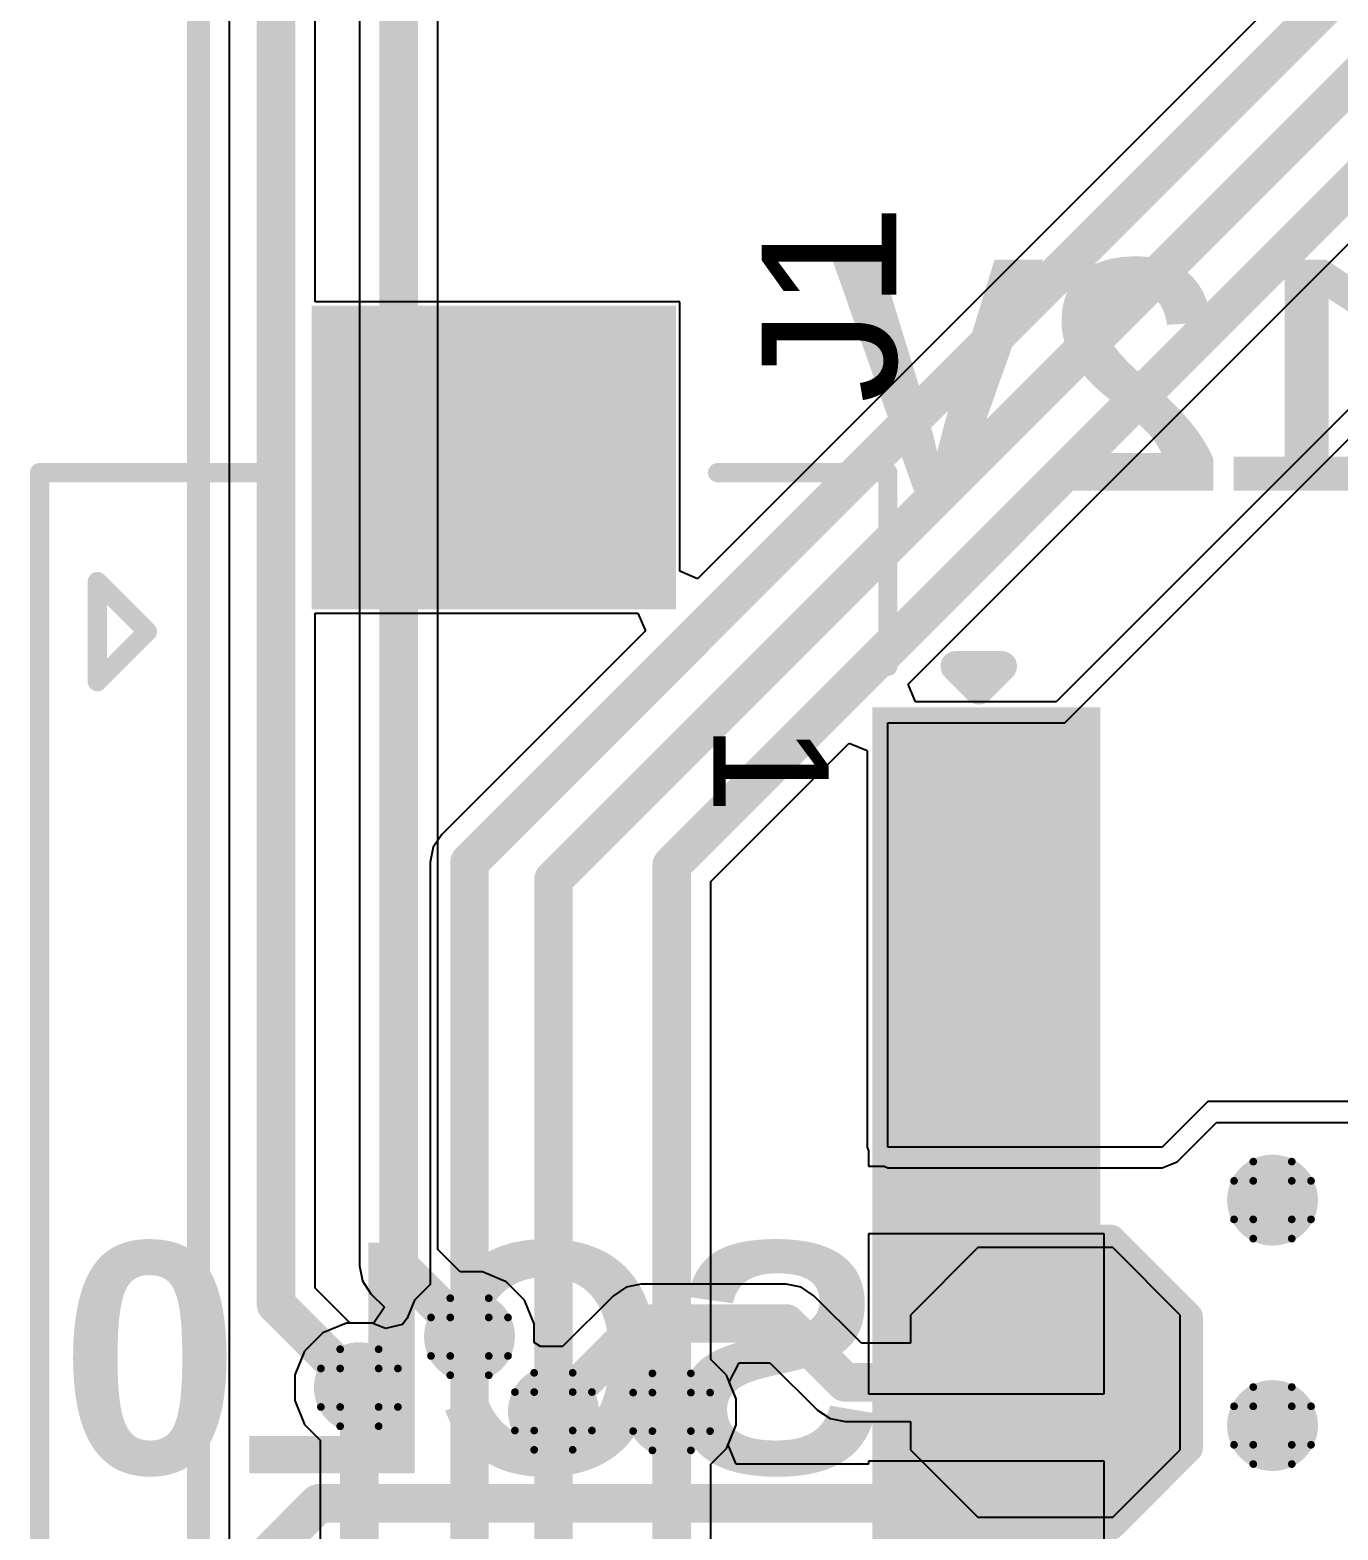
# Model space of a CAD drawing. Header units: inches. Extents: x -25 to 271, y -41 to 15.
# Drawn here: x -22.63 to -14, y -13.69 to -3.79 of the extents above; entities that cross this region are included whole.
import ezdxf

# ---------------------------------------------------------------- set-up
doc = ezdxf.new("R2010")
doc.units = ezdxf.units.IN
for name, color, linetype in [('Board_outline', 216, 'Continuous'), ('Bottom Layer', 5, 'Continuous'), ('Bottom Overlay', 54, 'Continuous'), ('Bottom Paste', 16, 'Continuous'), ('Bottom Solder', 6, 'Continuous'), ('Drill Drawing', 1, 'Continuous'), ('Top Layer', 1, 'Continuous'), ('Top Overlay', 2, 'Continuous'), ('Top Paste', 8, 'Continuous'), ('Top Solder', 216, 'Continuous'), ('Via Holes', 16, 'Continuous')]:
    doc.layers.add(name, color=color, linetype=linetype)
doc.styles.add('Arial', font='', dxfattribs={"height": 0.2})
doc.styles.add('Arial_Bold', font='', dxfattribs={"height": 0.2})
doc.styles.get('Arial').set_extended_font_data('Arial')
doc.styles.get('Arial_Bold').set_extended_font_data('Arial', bold=True)

# ---------------------------------------------------------------- blocks, each defined once
blk = doc.blocks.new('FH12_30S_0_5SH_55__12')
at = {"layer": 'Top Layer'}
for points in [[(-7.4, 0.975), (-7.4, 2.275), (-7.1, 2.275), (-7.1, 0.975)], [(-6.9, 0.975), (-6.9, 2.275), (-6.6, 2.275), (-6.6, 0.975)], [(-6.4, 0.975), (-6.4, 2.275), (-6.1, 2.275), (-6.1, 0.975)], [(-5.9, 0.975), (-5.9, 2.275), (-5.6, 2.275), (-5.6, 0.975)], [(-5.4, 0.975), (-5.4, 2.275), (-5.1, 2.275), (-5.1, 0.975)], [(-4.9, 0.975), (-4.9, 2.275), (-4.6, 2.275), (-4.6, 0.975)], [(-4.4, 0.975), (-4.4, 2.275), (-4.1, 2.275), (-4.1, 0.975)], [(-3.9, 0.975), (-3.9, 2.275), (-3.6, 2.275), (-3.6, 0.975)], [(-3.4, 0.975), (-3.4, 2.275), (-3.1, 2.275), (-3.1, 0.975)], [(-2.9, 0.975), (-2.9, 2.275), (-2.6, 2.275), (-2.6, 0.975)], [(-2.4, 0.975), (-2.4, 2.275), (-2.1, 2.275), (-2.1, 0.975)], [(-10.05, -0.525), (-8.25, -0.525), (-8.25, -2.725), (-10.05, -2.725)]]:
    blk.add_hatch(color=1, dxfattribs=at).paths.add_polyline_path(points)
at = {"layer": 'Top Paste'}
blk.add_hatch(color=8, dxfattribs=at).paths.add_polyline_path([(-10.05, -0.525), (-8.25, -0.525), (-8.25, -2.725), (-10.05, -2.725)])
at = {"layer": 'Top Solder'}
for points in [[(-7.5016, 0.8734), (-7.5016, 2.3766), (-6.9984, 2.3766), (-6.9984, 0.8734)], [(-7.0016, 0.8734), (-7.0016, 2.3766), (-6.4984, 2.3766), (-6.4984, 0.8734)], [(-6.5016, 0.8734), (-6.5016, 2.3766), (-5.9984, 2.3766), (-5.9984, 0.8734)], [(-6.0016, 0.8734), (-6.0016, 2.3766), (-5.4984, 2.3766), (-5.4984, 0.8734)], [(-5.5016, 0.8734), (-5.5016, 2.3766), (-4.9984, 2.3766), (-4.9984, 0.8734)], [(-5.0016, 0.8734), (-5.0016, 2.3766), (-4.4984, 2.3766), (-4.4984, 0.8734)], [(-4.5016, 0.8734), (-4.5016, 2.3766), (-3.9984, 2.3766), (-3.9984, 0.8734)], [(-4.0016, 0.8734), (-4.0016, 2.3766), (-3.4984, 2.3766), (-3.4984, 0.8734)], [(-3.5016, 0.8734), (-3.5016, 2.3766), (-2.9984, 2.3766), (-2.9984, 0.8734)], [(-3.0016, 0.8734), (-3.0016, 2.3766), (-2.4984, 2.3766), (-2.4984, 0.8734)], [(-2.5016, 0.8734), (-2.5016, 2.3766), (-1.9984, 2.3766), (-1.9984, 0.8734)], [(-10.1516, -0.4234), (-8.1484, -0.4234), (-8.1484, -2.8266), (-10.1516, -2.8266)]]:
    blk.add_hatch(color=216, dxfattribs=at).paths.add_polyline_path(points)
at = {"layer": 'Top Overlay'}
for points in [[(-7.7724, 1.4224, 0.2, 0.2, 0), (-7.7724, 1.7272, 0.2, 0.2, 0)], [(-7.62, 1.5748, 0.2, 0.2, 0), (-7.7724, 1.7272, 0.2, 0.2, 0)], [(-7.7724, 1.4224, 0.2, 0.2, 0), (-7.62, 1.5748, 0.2, 0.2, 0)], [(-9.05, -0.148, 0.127, 0.127, 0), (-9.05, 0.975, 0.127, 0.127, 0)], [(-7.772, 0.975, 0.127, 0.127, 0), (-9.05, 0.975, 0.127, 0.127, 0)], [(-9.05, -3.5774, 0.127, 0.127, 0), (-9.05, -3.1826, 0.127, 0.127, 0)], [(9.0401, -3.5774, 0.127, 0.127, 0), (-9.05, -3.5774, 0.127, 0.127, 0)], [(-9.05, -4.6228, 0.127, 0.127, 0), (-9.05, -3.5774, 0.127, 0.127, 0)], [(-8.3312, -4.2418, 0.127, 0.127, 0), (-8.001, -3.9116, 0.127, 0.127, 0)], [(-7.6708, -4.2418, 0.127, 0.127, 0), (-8.001, -3.9116, 0.127, 0.127, 0)], [(-7.6708, -4.2418, 0.127, 0.127, 0), (-8.3312, -4.2418, 0.127, 0.127, 0)], [(9.0401, -4.6228, 0.127, 0.127, 0), (-9.05, -4.6228, 0.127, 0.127, 0)]]:
    blk.add_lwpolyline(points, format="xyseb", dxfattribs=at)
for points in [[(-7.8224, 1.7272, 0.1, 0.1, 1), (-7.7224, 1.7272, 0.1, 0.1, 1)], [(-7.8224, 1.7272, 0.1, 0.1, 1), (-7.7224, 1.7272, 0.1, 0.1, 1)], [(-7.67, 1.5748, 0.1, 0.1, 1), (-7.57, 1.5748, 0.1, 0.1, 1)], [(-7.67, 1.5748, 0.1, 0.1, 1), (-7.57, 1.5748, 0.1, 0.1, 1)], [(-7.8224, 1.4224, 0.1, 0.1, 1), (-7.7224, 1.4224, 0.1, 0.1, 1)], [(-7.8224, 1.4224, 0.1, 0.1, 1), (-7.7224, 1.4224, 0.1, 0.1, 1)], [(-9.0817, 0.975, 0.0635, 0.0635, 1), (-9.0182, 0.975, 0.0635, 0.0635, 1)], [(-9.0817, 0.975, 0.0635, 0.0635, 1), (-9.0182, 0.975, 0.0635, 0.0635, 1)], [(-7.8038, 0.975, 0.0635, 0.0635, 1), (-7.7403, 0.975, 0.0635, 0.0635, 1)], [(-9.0817, -0.148, 0.0635, 0.0635, 1), (-9.0182, -0.148, 0.0635, 0.0635, 1)], [(-9.0817, -3.1826, 0.0635, 0.0635, 1), (-9.0182, -3.1826, 0.0635, 0.0635, 1)], [(-9.0817, -3.5774, 0.0635, 0.0635, 1), (-9.0182, -3.5774, 0.0635, 0.0635, 1)], [(-9.0817, -3.5774, 0.0635, 0.0635, 1), (-9.0182, -3.5774, 0.0635, 0.0635, 1)], [(-9.0817, -3.5774, 0.0635, 0.0635, 1), (-9.0182, -3.5774, 0.0635, 0.0635, 1)], [(-8.0327, -3.9116, 0.0635, 0.0635, 1), (-7.9692, -3.9116, 0.0635, 0.0635, 1)], [(-8.0327, -3.9116, 0.0635, 0.0635, 1), (-7.9692, -3.9116, 0.0635, 0.0635, 1)], [(-8.3629, -4.2418, 0.0635, 0.0635, 1), (-8.2994, -4.2418, 0.0635, 0.0635, 1)], [(-8.3629, -4.2418, 0.0635, 0.0635, 1), (-8.2994, -4.2418, 0.0635, 0.0635, 1)], [(-7.7025, -4.2418, 0.0635, 0.0635, 1), (-7.6391, -4.2418, 0.0635, 0.0635, 1)], [(-7.7025, -4.2418, 0.0635, 0.0635, 1), (-7.6391, -4.2418, 0.0635, 0.0635, 1)], [(-9.0817, -4.6228, 0.0635, 0.0635, 1), (-9.0182, -4.6228, 0.0635, 0.0635, 1)], [(-9.0817, -4.6228, 0.0635, 0.0635, 1), (-9.0182, -4.6228, 0.0635, 0.0635, 1)]]:
    blk.add_lwpolyline(points, format="xyseb", close=True, dxfattribs=at)
at = {"layer": 'Top Overlay', "style": 'Arial'}
blk.add_text('1', height=0.762, dxfattribs=at).set_placement((-7.3914, -0.1778))
blk = doc.blocks.new('TEST_POINT_B_94')
at = {"layer": 'Bottom Layer'}
blk.add_hatch(color=5, dxfattribs=at).paths.add_polyline_path([(0.381, 0.762), (-0.381, 0.762), (-0.762, 0.381), (-0.762, -0.381), (-0.381, -0.762), (0.381, -0.762), (0.762, -0.381), (0.762, 0.381)])
at = {"layer": 'Bottom Paste'}
blk.add_hatch(color=16, dxfattribs=at).paths.add_polyline_path([(0.381, 0.762), (-0.381, 0.762), (-0.762, 0.381), (-0.762, -0.381), (-0.381, -0.762), (0.381, -0.762), (0.762, -0.381), (0.762, 0.381)])
at = {"layer": 'Bottom Solder'}
blk.add_hatch(color=6, dxfattribs=at).paths.add_polyline_path([(0.4318, 0.8636), (-0.4318, 0.8636), (-0.8636, 0.4318), (-0.8636, -0.4318), (-0.4318, -0.8636), (0.4318, -0.8636), (0.8636, -0.4318), (0.8636, 0.4318)])
at = {"layer": 'Bottom Overlay'}
for points in [[(-0.9398, 0.4318, 0.2, 0.2, 0), (-0.4318, 0.9398, 0.2, 0.2, 0)], [(0.4318, 0.9398, 0.2, 0.2, 0), (-0.4318, 0.9398, 0.2, 0.2, 0)], [(0.9398, 0.4318, 0.2, 0.2, 0), (0.4318, 0.9398, 0.2, 0.2, 0)], [(-0.9398, -0.4318, 0.2, 0.2, 0), (-0.9398, 0.4318, 0.2, 0.2, 0)], [(0.9398, -0.4318, 0.2, 0.2, 0), (0.9398, 0.4318, 0.2, 0.2, 0)], [(-0.4318, -0.9398, 0.2, 0.2, 0), (-0.9398, -0.4318, 0.2, 0.2, 0)], [(0.4318, -0.9398, 0.2, 0.2, 0), (0.9398, -0.4318, 0.2, 0.2, 0)], [(0.4318, -0.9398, 0.2, 0.2, 0), (-0.4318, -0.9398, 0.2, 0.2, 0)]]:
    blk.add_lwpolyline(points, format="xyseb", dxfattribs=at)
for points in [[(-0.4818, 0.9398, 0.1, 0.1, 1), (-0.3818, 0.9398, 0.1, 0.1, 1)], [(-0.4818, 0.9398, 0.1, 0.1, 1), (-0.3818, 0.9398, 0.1, 0.1, 1)], [(0.3818, 0.9398, 0.1, 0.1, 1), (0.4818, 0.9398, 0.1, 0.1, 1)], [(0.3818, 0.9398, 0.1, 0.1, 1), (0.4818, 0.9398, 0.1, 0.1, 1)], [(-0.9898, 0.4318, 0.1, 0.1, 1), (-0.8898, 0.4318, 0.1, 0.1, 1)], [(-0.9898, 0.4318, 0.1, 0.1, 1), (-0.8898, 0.4318, 0.1, 0.1, 1)], [(0.8898, 0.4318, 0.1, 0.1, 1), (0.9898, 0.4318, 0.1, 0.1, 1)], [(0.8898, 0.4318, 0.1, 0.1, 1), (0.9898, 0.4318, 0.1, 0.1, 1)], [(-0.9898, -0.4318, 0.1, 0.1, 1), (-0.8898, -0.4318, 0.1, 0.1, 1)], [(-0.9898, -0.4318, 0.1, 0.1, 1), (-0.8898, -0.4318, 0.1, 0.1, 1)], [(0.8898, -0.4318, 0.1, 0.1, 1), (0.9898, -0.4318, 0.1, 0.1, 1)], [(0.8898, -0.4318, 0.1, 0.1, 1), (0.9898, -0.4318, 0.1, 0.1, 1)], [(-0.4818, -0.9398, 0.1, 0.1, 1), (-0.3818, -0.9398, 0.1, 0.1, 1)], [(-0.4818, -0.9398, 0.1, 0.1, 1), (-0.3818, -0.9398, 0.1, 0.1, 1)], [(0.3818, -0.9398, 0.1, 0.1, 1), (0.4818, -0.9398, 0.1, 0.1, 1)], [(0.3818, -0.9398, 0.1, 0.1, 1), (0.4818, -0.9398, 0.1, 0.1, 1)]]:
    blk.add_lwpolyline(points, format="xyseb", close=True, dxfattribs=at)

msp = doc.modelspace()

# ---------------------------------------------------------------- hatches: boundary and pattern name
at = {"layer": 'Bottom Layer'}
h = msp.add_hatch(color=5, dxfattribs=at)
edge = h.paths.add_edge_path()
edge.add_arc((-14.4316, -11.513), 0.3, 0, 360)
h = msp.add_hatch(color=5, dxfattribs=at)
edge = h.paths.add_edge_path()
edge.add_arc((-19.731, -12.4142), 0.3, 0, 360)
h = msp.add_hatch(color=5, dxfattribs=at)
edge = h.paths.add_edge_path()
edge.add_arc((-20.4575, -12.7508), 0.3, 0, 360)
h = msp.add_hatch(color=5, dxfattribs=at)
edge = h.paths.add_edge_path()
edge.add_arc((-19.177, -12.9064), 0.3, 0, 360)
h = msp.add_hatch(color=5, dxfattribs=at)
edge = h.paths.add_edge_path()
edge.add_arc((-18.3971, -12.91), 0.3, 0, 360)
h = msp.add_hatch(color=5, dxfattribs=at)
edge = h.paths.add_edge_path()
edge.add_arc((-14.4316, -13.0004), 0.3, 0, 360)
at = {"layer": 'Top Layer'}
h = msp.add_hatch(color=1, dxfattribs=at)
edge = h.paths.add_edge_path()
edge.add_arc((-14.4316, -11.513), 0.3, 0, 360)
h = msp.add_hatch(color=1, dxfattribs=at)
edge = h.paths.add_edge_path()
edge.add_arc((-19.731, -12.4142), 0.3, 0, 360)
h = msp.add_hatch(color=1, dxfattribs=at)
edge = h.paths.add_edge_path()
edge.add_arc((-20.4575, -12.7508), 0.3, 0, 360)
h = msp.add_hatch(color=1, dxfattribs=at)
edge = h.paths.add_edge_path()
edge.add_arc((-19.177, -12.9064), 0.3, 0, 360)
h = msp.add_hatch(color=1, dxfattribs=at)
edge = h.paths.add_edge_path()
edge.add_arc((-18.3971, -12.91), 0.3, 0, 360)
h = msp.add_hatch(color=1, dxfattribs=at)
edge = h.paths.add_edge_path()
edge.add_arc((-14.4316, -13.0004), 0.3, 0, 360)
at = {"layer": 'Via Holes'}
h = msp.add_hatch(color=7, dxfattribs=at)
edge = h.paths.add_edge_path()
edge.add_arc((-14.4316, -11.513), 0.15, 0, 360)
h = msp.add_hatch(color=7, dxfattribs=at)
edge = h.paths.add_edge_path()
edge.add_arc((-19.731, -12.4142), 0.15, 0, 360)
h = msp.add_hatch(color=7, dxfattribs=at)
edge = h.paths.add_edge_path()
edge.add_arc((-20.4575, -12.7508), 0.15, 0, 360)
h = msp.add_hatch(color=7, dxfattribs=at)
edge = h.paths.add_edge_path()
edge.add_arc((-19.177, -12.9064), 0.15, 0, 360)
h = msp.add_hatch(color=7, dxfattribs=at)
edge = h.paths.add_edge_path()
edge.add_arc((-18.3971, -12.91), 0.15, 0, 360)
h = msp.add_hatch(color=7, dxfattribs=at)
edge = h.paths.add_edge_path()
edge.add_arc((-14.4316, -13.0004), 0.15, 0, 360)

# ---------------------------------------------------------------- linework, layer by layer
at = {"layer": 'Board_outline'}
msp.add_lwpolyline([(-21.5189, -32.9885, 0.1524, 0.1524, 0), (-21.5189, 2.0114, 0.1524, 0.1524, 0)], format="xyseb", dxfattribs=at)
at = {"layer": 'Bottom Layer'}
for p, q in [((-21.315, -19.2535), (-21.315, 2.0114)), ((-20.4571, -0.9807), (-20.4571, -11.9471)), ((-19.9391, -11.8398), (-19.9391, -0.9807)), ((-19.7918, -11.9872), (-19.9391, -11.8398)), ((-16.3754, -11.8265), (-16.8199, -12.271)), ((-15.4864, -11.8265), (-16.3754, -11.8265)), ((-15.0419, -12.271), (-15.4864, -11.8265)), ((-20.4571, -11.9471), (-20.4373, -12.0462)), ((-20.4373, -12.0462), (-20.3812, -12.1302)), ((-19.6461, -11.9872), (-19.7918, -11.9872)), ((-19.4891, -12.0522), (-19.6461, -11.9872)), ((-19.369, -12.1723), (-19.4891, -12.0522)), ((-18.5976, -12.0681), (-18.6967, -12.0878)), ((-17.6407, -12.0681), (-18.5976, -12.0681)), ((-17.5416, -12.0878), (-17.6407, -12.0681)), ((-20.3812, -12.1302), (-20.2915, -12.2199)), ((-19.304, -12.3293), (-19.369, -12.1723)), ((-18.7807, -12.1439), (-19.1162, -12.4794)), ((-18.6967, -12.0878), (-18.7807, -12.1439)), ((-17.4576, -12.1439), (-17.5416, -12.0878)), ((-17.145, -12.4565), (-17.4576, -12.1439)), ((-20.2915, -12.2199), (-20.3635, -12.3276)), ((-16.8199, -12.271), (-16.8199, -12.4565)), ((-15.0419, -13.16), (-15.0419, -12.271)), ((-20.5425, -12.3238), (-20.6994, -12.3888)), ((-20.3726, -12.3238), (-20.5425, -12.3238)), ((-20.3635, -12.3276), (-20.3726, -12.3238)), ((-19.304, -12.4513), (-19.304, -12.3293)), ((-20.6994, -12.3888), (-20.8195, -12.5089)), ((-19.2619, -12.4794), (-19.304, -12.4513)), ((-16.8199, -12.4565), (-17.145, -12.4565)), ((-20.8195, -12.5089), (-20.8845, -12.6659)), ((-19.1162, -12.4794), (-19.2619, -12.4794)), ((-20.8845, -12.6659), (-20.8845, -12.8357)), ((-18.0165, -12.713), (-17.9513, -12.586)), ((-17.9513, -12.586), (-17.748, -12.586)), ((-17.748, -12.586), (-17.4354, -12.8986)), ((-17.9701, -12.8251), (-18.0165, -12.713)), ((-20.8845, -12.8357), (-20.8195, -12.9927)), ((-17.9701, -12.995), (-17.9701, -12.8251)), ((-17.4354, -12.8986), (-17.3514, -12.9548)), ((-17.3514, -12.9548), (-17.2523, -12.9745)), ((-20.8195, -12.9927), (-20.7165, -13.0957)), ((-18.0351, -13.1519), (-17.9701, -12.995)), ((-17.2523, -12.9745), (-16.8199, -12.9745)), ((-16.8199, -12.9745), (-16.8199, -13.16)), ((-20.7165, -13.0957), (-20.7165, -13.9049)), ((-18.1381, -13.2549), (-18.0351, -13.1519)), ((-16.8199, -13.16), (-16.3754, -13.6045)), ((-15.4864, -13.6045), (-15.0419, -13.16)), ((-18.1381, -14.8905), (-18.1381, -13.2549)), ((-16.3754, -13.6045), (-15.4864, -13.6045))]:
    msp.add_line(p, q, dxfattribs=at)
for points in [[(-20.1981, -11.9471, 0.254, 0.254, 0), (-20.1981, -0.0917, 0.254, 0.254, 0)], [(-20.1981, -11.9471, 0.254, 0.254, 0), (-19.731, -12.4142, 0.254, 0.254, 0)], [(-19.177, -12.9064, 0.254, 0.254, 0), (-18.5976, -12.327, 0.254, 0.254, 0)], [(-18.5976, -12.327, 0.254, 0.254, 0), (-17.6407, -12.327, 0.254, 0.254, 0)], [(-17.6407, -12.327, 0.254, 0.254, 0), (-17.2523, -12.7155, 0.254, 0.254, 0)], [(-19.731, -14.2006, 0.254, 0.254, 0), (-19.731, -12.4142, 0.254, 0.254, 0)], [(-20.4575, -14.2498, 0.254, 0.254, 0), (-20.4575, -12.7508, 0.254, 0.254, 0)], [(-17.2523, -12.7155, 0.254, 0.254, 0), (-15.9309, -12.7155, 0.254, 0.254, 0)], [(-19.177, -12.9064, 0.254, 0.254, 0), (-19.177, -12.8485, 0.254, 0.254, 0)], [(-19.177, -16.002, 0.254, 0.254, 0), (-19.177, -12.9064, 0.254, 0.254, 0)], [(-18.3971, -15.675, 0.254, 0.254, 0), (-18.3971, -12.91, 0.254, 0.254, 0)]]:
    msp.add_lwpolyline(points, format="xyseb", dxfattribs=at)
for points in [[(-20.2616, -11.9471, 0.127, 0.127, 1), (-20.1346, -11.9471, 0.127, 0.127, 1)], [(-20.2616, -11.9471, 0.127, 0.127, 1), (-20.1346, -11.9471, 0.127, 0.127, 1)], [(-18.6611, -12.327, 0.127, 0.127, 1), (-18.5341, -12.327, 0.127, 0.127, 1)], [(-18.6611, -12.327, 0.127, 0.127, 1), (-18.5341, -12.327, 0.127, 0.127, 1)], [(-17.7042, -12.327, 0.127, 0.127, 1), (-17.5772, -12.327, 0.127, 0.127, 1)], [(-17.7042, -12.327, 0.127, 0.127, 1), (-17.5772, -12.327, 0.127, 0.127, 1)], [(-19.7945, -12.4142, 0.127, 0.127, 1), (-19.6675, -12.4142, 0.127, 0.127, 1)], [(-19.7945, -12.4142, 0.127, 0.127, 1), (-19.6675, -12.4142, 0.127, 0.127, 1)], [(-20.521, -12.7508, 0.127, 0.127, 1), (-20.394, -12.7508, 0.127, 0.127, 1)], [(-17.3158, -12.7155, 0.127, 0.127, 1), (-17.1888, -12.7155, 0.127, 0.127, 1)], [(-17.3158, -12.7155, 0.127, 0.127, 1), (-17.1888, -12.7155, 0.127, 0.127, 1)], [(-15.9944, -12.7155, 0.127, 0.127, 1), (-15.8674, -12.7155, 0.127, 0.127, 1)], [(-19.2405, -12.8485, 0.127, 0.127, 1), (-19.1135, -12.8485, 0.127, 0.127, 1)], [(-19.2405, -12.9064, 0.127, 0.127, 1), (-19.1135, -12.9064, 0.127, 0.127, 1)], [(-19.2405, -12.9064, 0.127, 0.127, 1), (-19.1135, -12.9064, 0.127, 0.127, 1)], [(-19.2405, -12.9064, 0.127, 0.127, 1), (-19.1135, -12.9064, 0.127, 0.127, 1)], [(-18.4606, -12.91, 0.127, 0.127, 1), (-18.3336, -12.91, 0.127, 0.127, 1)]]:
    msp.add_lwpolyline(points, format="xyseb", close=True, dxfattribs=at)
at = {"layer": 'Drill Drawing'}
for points in [[(-14.5586, -11.386, 0.0508, 0.0508, 0), (-14.5586, -11.259, 0.0508, 0.0508, 0)], [(-14.5586, -11.259, 0.0508, 0.0508, 0), (-14.3046, -11.259, 0.0508, 0.0508, 0)], [(-14.3046, -11.386, 0.0508, 0.0508, 0), (-14.3046, -11.259, 0.0508, 0.0508, 0)], [(-14.6856, -11.64, 0.0508, 0.0508, 0), (-14.6856, -11.386, 0.0508, 0.0508, 0)], [(-14.6856, -11.386, 0.0508, 0.0508, 0), (-14.5586, -11.386, 0.0508, 0.0508, 0)], [(-14.3046, -11.386, 0.0508, 0.0508, 0), (-14.1776, -11.386, 0.0508, 0.0508, 0)], [(-14.1776, -11.64, 0.0508, 0.0508, 0), (-14.1776, -11.386, 0.0508, 0.0508, 0)], [(-14.6856, -11.64, 0.0508, 0.0508, 0), (-14.5586, -11.64, 0.0508, 0.0508, 0)], [(-14.5586, -11.767, 0.0508, 0.0508, 0), (-14.5586, -11.64, 0.0508, 0.0508, 0)], [(-14.3046, -11.64, 0.0508, 0.0508, 0), (-14.1776, -11.64, 0.0508, 0.0508, 0)], [(-14.3046, -11.767, 0.0508, 0.0508, 0), (-14.3046, -11.64, 0.0508, 0.0508, 0)], [(-14.5586, -11.767, 0.0508, 0.0508, 0), (-14.3046, -11.767, 0.0508, 0.0508, 0)], [(-19.858, -12.2872, 0.0508, 0.0508, 0), (-19.858, -12.1602, 0.0508, 0.0508, 0)], [(-19.858, -12.1602, 0.0508, 0.0508, 0), (-19.604, -12.1602, 0.0508, 0.0508, 0)], [(-19.604, -12.2872, 0.0508, 0.0508, 0), (-19.604, -12.1602, 0.0508, 0.0508, 0)], [(-19.985, -12.5412, 0.0508, 0.0508, 0), (-19.985, -12.2872, 0.0508, 0.0508, 0)], [(-19.985, -12.2872, 0.0508, 0.0508, 0), (-19.858, -12.2872, 0.0508, 0.0508, 0)], [(-19.604, -12.2872, 0.0508, 0.0508, 0), (-19.477, -12.2872, 0.0508, 0.0508, 0)], [(-19.477, -12.5412, 0.0508, 0.0508, 0), (-19.477, -12.2872, 0.0508, 0.0508, 0)], [(-20.5845, -12.6238, 0.0508, 0.0508, 0), (-20.5845, -12.4968, 0.0508, 0.0508, 0)], [(-20.5845, -12.4968, 0.0508, 0.0508, 0), (-20.3305, -12.4968, 0.0508, 0.0508, 0)], [(-20.3305, -12.6238, 0.0508, 0.0508, 0), (-20.3305, -12.4968, 0.0508, 0.0508, 0)], [(-19.985, -12.5412, 0.0508, 0.0508, 0), (-19.858, -12.5412, 0.0508, 0.0508, 0)], [(-19.858, -12.6682, 0.0508, 0.0508, 0), (-19.858, -12.5412, 0.0508, 0.0508, 0)], [(-19.604, -12.5412, 0.0508, 0.0508, 0), (-19.477, -12.5412, 0.0508, 0.0508, 0)], [(-19.604, -12.6682, 0.0508, 0.0508, 0), (-19.604, -12.5412, 0.0508, 0.0508, 0)], [(-20.7115, -12.8778, 0.0508, 0.0508, 0), (-20.7115, -12.6238, 0.0508, 0.0508, 0)], [(-20.7115, -12.6238, 0.0508, 0.0508, 0), (-20.5845, -12.6238, 0.0508, 0.0508, 0)], [(-20.3305, -12.6238, 0.0508, 0.0508, 0), (-20.2035, -12.6238, 0.0508, 0.0508, 0)], [(-20.2035, -12.8778, 0.0508, 0.0508, 0), (-20.2035, -12.6238, 0.0508, 0.0508, 0)], [(-19.858, -12.6682, 0.0508, 0.0508, 0), (-19.604, -12.6682, 0.0508, 0.0508, 0)], [(-19.304, -12.7794, 0.0508, 0.0508, 0), (-19.304, -12.6524, 0.0508, 0.0508, 0)], [(-19.304, -12.6524, 0.0508, 0.0508, 0), (-19.05, -12.6524, 0.0508, 0.0508, 0)], [(-19.05, -12.7794, 0.0508, 0.0508, 0), (-19.05, -12.6524, 0.0508, 0.0508, 0)], [(-18.5241, -12.783, 0.0508, 0.0508, 0), (-18.5241, -12.656, 0.0508, 0.0508, 0)], [(-18.5241, -12.656, 0.0508, 0.0508, 0), (-18.2701, -12.656, 0.0508, 0.0508, 0)], [(-18.2701, -12.783, 0.0508, 0.0508, 0), (-18.2701, -12.656, 0.0508, 0.0508, 0)], [(-19.431, -13.0334, 0.0508, 0.0508, 0), (-19.431, -12.7794, 0.0508, 0.0508, 0)], [(-19.431, -12.7794, 0.0508, 0.0508, 0), (-19.304, -12.7794, 0.0508, 0.0508, 0)], [(-19.05, -12.7794, 0.0508, 0.0508, 0), (-18.923, -12.7794, 0.0508, 0.0508, 0)], [(-18.923, -13.0334, 0.0508, 0.0508, 0), (-18.923, -12.7794, 0.0508, 0.0508, 0)], [(-18.6511, -13.037, 0.0508, 0.0508, 0), (-18.6511, -12.783, 0.0508, 0.0508, 0)], [(-18.6511, -12.783, 0.0508, 0.0508, 0), (-18.5241, -12.783, 0.0508, 0.0508, 0)], [(-18.2701, -12.783, 0.0508, 0.0508, 0), (-18.1431, -12.783, 0.0508, 0.0508, 0)], [(-18.1431, -13.037, 0.0508, 0.0508, 0), (-18.1431, -12.783, 0.0508, 0.0508, 0)], [(-14.5586, -12.8734, 0.0508, 0.0508, 0), (-14.5586, -12.7464, 0.0508, 0.0508, 0)], [(-14.5586, -12.7464, 0.0508, 0.0508, 0), (-14.3046, -12.7464, 0.0508, 0.0508, 0)], [(-14.3046, -12.8734, 0.0508, 0.0508, 0), (-14.3046, -12.7464, 0.0508, 0.0508, 0)], [(-20.7115, -12.8778, 0.0508, 0.0508, 0), (-20.5845, -12.8778, 0.0508, 0.0508, 0)], [(-20.5845, -13.0048, 0.0508, 0.0508, 0), (-20.5845, -12.8778, 0.0508, 0.0508, 0)], [(-20.3305, -12.8778, 0.0508, 0.0508, 0), (-20.2035, -12.8778, 0.0508, 0.0508, 0)], [(-20.3305, -13.0048, 0.0508, 0.0508, 0), (-20.3305, -12.8778, 0.0508, 0.0508, 0)], [(-14.6856, -13.1274, 0.0508, 0.0508, 0), (-14.6856, -12.8734, 0.0508, 0.0508, 0)], [(-14.6856, -12.8734, 0.0508, 0.0508, 0), (-14.5586, -12.8734, 0.0508, 0.0508, 0)], [(-14.3046, -12.8734, 0.0508, 0.0508, 0), (-14.1776, -12.8734, 0.0508, 0.0508, 0)], [(-14.1776, -13.1274, 0.0508, 0.0508, 0), (-14.1776, -12.8734, 0.0508, 0.0508, 0)], [(-20.5845, -13.0048, 0.0508, 0.0508, 0), (-20.3305, -13.0048, 0.0508, 0.0508, 0)], [(-19.431, -13.0334, 0.0508, 0.0508, 0), (-19.304, -13.0334, 0.0508, 0.0508, 0)], [(-19.304, -13.1604, 0.0508, 0.0508, 0), (-19.304, -13.0334, 0.0508, 0.0508, 0)], [(-19.05, -13.0334, 0.0508, 0.0508, 0), (-18.923, -13.0334, 0.0508, 0.0508, 0)], [(-19.05, -13.1604, 0.0508, 0.0508, 0), (-19.05, -13.0334, 0.0508, 0.0508, 0)], [(-18.6511, -13.037, 0.0508, 0.0508, 0), (-18.5241, -13.037, 0.0508, 0.0508, 0)], [(-18.5241, -13.164, 0.0508, 0.0508, 0), (-18.5241, -13.037, 0.0508, 0.0508, 0)], [(-18.2701, -13.037, 0.0508, 0.0508, 0), (-18.1431, -13.037, 0.0508, 0.0508, 0)], [(-18.2701, -13.164, 0.0508, 0.0508, 0), (-18.2701, -13.037, 0.0508, 0.0508, 0)], [(-19.304, -13.1604, 0.0508, 0.0508, 0), (-19.05, -13.1604, 0.0508, 0.0508, 0)], [(-18.5241, -13.164, 0.0508, 0.0508, 0), (-18.2701, -13.164, 0.0508, 0.0508, 0)], [(-14.6856, -13.1274, 0.0508, 0.0508, 0), (-14.5586, -13.1274, 0.0508, 0.0508, 0)], [(-14.5586, -13.2544, 0.0508, 0.0508, 0), (-14.5586, -13.1274, 0.0508, 0.0508, 0)], [(-14.3046, -13.1274, 0.0508, 0.0508, 0), (-14.1776, -13.1274, 0.0508, 0.0508, 0)], [(-14.3046, -13.2544, 0.0508, 0.0508, 0), (-14.3046, -13.1274, 0.0508, 0.0508, 0)], [(-14.5586, -13.2544, 0.0508, 0.0508, 0), (-14.3046, -13.2544, 0.0508, 0.0508, 0)]]:
    msp.add_lwpolyline(points, format="xyseb", dxfattribs=at)
for points in [[(-14.5713, -11.259, 0.0254, 0.0254, 1), (-14.5459, -11.259, 0.0254, 0.0254, 1)], [(-14.5713, -11.259, 0.0254, 0.0254, 1), (-14.5459, -11.259, 0.0254, 0.0254, 1)], [(-14.3173, -11.259, 0.0254, 0.0254, 1), (-14.2919, -11.259, 0.0254, 0.0254, 1)], [(-14.3173, -11.259, 0.0254, 0.0254, 1), (-14.2919, -11.259, 0.0254, 0.0254, 1)], [(-14.6983, -11.386, 0.0254, 0.0254, 1), (-14.6729, -11.386, 0.0254, 0.0254, 1)], [(-14.6983, -11.386, 0.0254, 0.0254, 1), (-14.6729, -11.386, 0.0254, 0.0254, 1)], [(-14.5713, -11.386, 0.0254, 0.0254, 1), (-14.5459, -11.386, 0.0254, 0.0254, 1)], [(-14.5713, -11.386, 0.0254, 0.0254, 1), (-14.5459, -11.386, 0.0254, 0.0254, 1)], [(-14.3173, -11.386, 0.0254, 0.0254, 1), (-14.2919, -11.386, 0.0254, 0.0254, 1)], [(-14.3173, -11.386, 0.0254, 0.0254, 1), (-14.2919, -11.386, 0.0254, 0.0254, 1)], [(-14.1903, -11.386, 0.0254, 0.0254, 1), (-14.1649, -11.386, 0.0254, 0.0254, 1)], [(-14.1903, -11.386, 0.0254, 0.0254, 1), (-14.1649, -11.386, 0.0254, 0.0254, 1)], [(-14.6983, -11.64, 0.0254, 0.0254, 1), (-14.6729, -11.64, 0.0254, 0.0254, 1)], [(-14.6983, -11.64, 0.0254, 0.0254, 1), (-14.6729, -11.64, 0.0254, 0.0254, 1)], [(-14.5713, -11.64, 0.0254, 0.0254, 1), (-14.5459, -11.64, 0.0254, 0.0254, 1)], [(-14.5713, -11.64, 0.0254, 0.0254, 1), (-14.5459, -11.64, 0.0254, 0.0254, 1)], [(-14.3173, -11.64, 0.0254, 0.0254, 1), (-14.2919, -11.64, 0.0254, 0.0254, 1)], [(-14.3173, -11.64, 0.0254, 0.0254, 1), (-14.2919, -11.64, 0.0254, 0.0254, 1)], [(-14.1903, -11.64, 0.0254, 0.0254, 1), (-14.1649, -11.64, 0.0254, 0.0254, 1)], [(-14.1903, -11.64, 0.0254, 0.0254, 1), (-14.1649, -11.64, 0.0254, 0.0254, 1)], [(-14.5713, -11.767, 0.0254, 0.0254, 1), (-14.5459, -11.767, 0.0254, 0.0254, 1)], [(-14.5713, -11.767, 0.0254, 0.0254, 1), (-14.5459, -11.767, 0.0254, 0.0254, 1)], [(-14.3173, -11.767, 0.0254, 0.0254, 1), (-14.2919, -11.767, 0.0254, 0.0254, 1)], [(-14.3173, -11.767, 0.0254, 0.0254, 1), (-14.2919, -11.767, 0.0254, 0.0254, 1)], [(-19.8707, -12.1602, 0.0254, 0.0254, 1), (-19.8453, -12.1602, 0.0254, 0.0254, 1)], [(-19.8707, -12.1602, 0.0254, 0.0254, 1), (-19.8453, -12.1602, 0.0254, 0.0254, 1)], [(-19.6167, -12.1602, 0.0254, 0.0254, 1), (-19.5913, -12.1602, 0.0254, 0.0254, 1)], [(-19.6167, -12.1602, 0.0254, 0.0254, 1), (-19.5913, -12.1602, 0.0254, 0.0254, 1)], [(-19.9977, -12.2872, 0.0254, 0.0254, 1), (-19.9723, -12.2872, 0.0254, 0.0254, 1)], [(-19.9977, -12.2872, 0.0254, 0.0254, 1), (-19.9723, -12.2872, 0.0254, 0.0254, 1)], [(-19.8707, -12.2872, 0.0254, 0.0254, 1), (-19.8453, -12.2872, 0.0254, 0.0254, 1)], [(-19.8707, -12.2872, 0.0254, 0.0254, 1), (-19.8453, -12.2872, 0.0254, 0.0254, 1)], [(-19.6167, -12.2872, 0.0254, 0.0254, 1), (-19.5913, -12.2872, 0.0254, 0.0254, 1)], [(-19.6167, -12.2872, 0.0254, 0.0254, 1), (-19.5913, -12.2872, 0.0254, 0.0254, 1)], [(-19.4897, -12.2872, 0.0254, 0.0254, 1), (-19.4643, -12.2872, 0.0254, 0.0254, 1)], [(-19.4897, -12.2872, 0.0254, 0.0254, 1), (-19.4643, -12.2872, 0.0254, 0.0254, 1)], [(-20.5972, -12.4968, 0.0254, 0.0254, 1), (-20.5718, -12.4968, 0.0254, 0.0254, 1)], [(-20.5972, -12.4968, 0.0254, 0.0254, 1), (-20.5718, -12.4968, 0.0254, 0.0254, 1)], [(-20.3432, -12.4968, 0.0254, 0.0254, 1), (-20.3178, -12.4968, 0.0254, 0.0254, 1)], [(-20.3432, -12.4968, 0.0254, 0.0254, 1), (-20.3178, -12.4968, 0.0254, 0.0254, 1)], [(-19.9977, -12.5412, 0.0254, 0.0254, 1), (-19.9723, -12.5412, 0.0254, 0.0254, 1)], [(-19.9977, -12.5412, 0.0254, 0.0254, 1), (-19.9723, -12.5412, 0.0254, 0.0254, 1)], [(-19.8707, -12.5412, 0.0254, 0.0254, 1), (-19.8453, -12.5412, 0.0254, 0.0254, 1)], [(-19.8707, -12.5412, 0.0254, 0.0254, 1), (-19.8453, -12.5412, 0.0254, 0.0254, 1)], [(-19.6167, -12.5412, 0.0254, 0.0254, 1), (-19.5913, -12.5412, 0.0254, 0.0254, 1)], [(-19.6167, -12.5412, 0.0254, 0.0254, 1), (-19.5913, -12.5412, 0.0254, 0.0254, 1)], [(-19.4897, -12.5412, 0.0254, 0.0254, 1), (-19.4643, -12.5412, 0.0254, 0.0254, 1)], [(-19.4897, -12.5412, 0.0254, 0.0254, 1), (-19.4643, -12.5412, 0.0254, 0.0254, 1)], [(-20.7242, -12.6238, 0.0254, 0.0254, 1), (-20.6988, -12.6238, 0.0254, 0.0254, 1)], [(-20.7242, -12.6238, 0.0254, 0.0254, 1), (-20.6988, -12.6238, 0.0254, 0.0254, 1)], [(-20.5972, -12.6238, 0.0254, 0.0254, 1), (-20.5718, -12.6238, 0.0254, 0.0254, 1)], [(-20.5972, -12.6238, 0.0254, 0.0254, 1), (-20.5718, -12.6238, 0.0254, 0.0254, 1)], [(-20.3432, -12.6238, 0.0254, 0.0254, 1), (-20.3178, -12.6238, 0.0254, 0.0254, 1)], [(-20.3432, -12.6238, 0.0254, 0.0254, 1), (-20.3178, -12.6238, 0.0254, 0.0254, 1)], [(-20.2162, -12.6238, 0.0254, 0.0254, 1), (-20.1908, -12.6238, 0.0254, 0.0254, 1)], [(-20.2162, -12.6238, 0.0254, 0.0254, 1), (-20.1908, -12.6238, 0.0254, 0.0254, 1)], [(-19.8707, -12.6682, 0.0254, 0.0254, 1), (-19.8453, -12.6682, 0.0254, 0.0254, 1)], [(-19.8707, -12.6682, 0.0254, 0.0254, 1), (-19.8453, -12.6682, 0.0254, 0.0254, 1)], [(-19.6167, -12.6682, 0.0254, 0.0254, 1), (-19.5913, -12.6682, 0.0254, 0.0254, 1)], [(-19.6167, -12.6682, 0.0254, 0.0254, 1), (-19.5913, -12.6682, 0.0254, 0.0254, 1)], [(-19.3167, -12.6524, 0.0254, 0.0254, 1), (-19.2913, -12.6524, 0.0254, 0.0254, 1)], [(-19.3167, -12.6524, 0.0254, 0.0254, 1), (-19.2913, -12.6524, 0.0254, 0.0254, 1)], [(-19.0627, -12.6524, 0.0254, 0.0254, 1), (-19.0373, -12.6524, 0.0254, 0.0254, 1)], [(-19.0627, -12.6524, 0.0254, 0.0254, 1), (-19.0373, -12.6524, 0.0254, 0.0254, 1)], [(-18.5368, -12.656, 0.0254, 0.0254, 1), (-18.5114, -12.656, 0.0254, 0.0254, 1)], [(-18.5368, -12.656, 0.0254, 0.0254, 1), (-18.5114, -12.656, 0.0254, 0.0254, 1)], [(-18.2828, -12.656, 0.0254, 0.0254, 1), (-18.2574, -12.656, 0.0254, 0.0254, 1)], [(-18.2828, -12.656, 0.0254, 0.0254, 1), (-18.2574, -12.656, 0.0254, 0.0254, 1)], [(-19.4437, -12.7794, 0.0254, 0.0254, 1), (-19.4183, -12.7794, 0.0254, 0.0254, 1)], [(-19.4437, -12.7794, 0.0254, 0.0254, 1), (-19.4183, -12.7794, 0.0254, 0.0254, 1)], [(-19.3167, -12.7794, 0.0254, 0.0254, 1), (-19.2913, -12.7794, 0.0254, 0.0254, 1)], [(-19.3167, -12.7794, 0.0254, 0.0254, 1), (-19.2913, -12.7794, 0.0254, 0.0254, 1)], [(-19.0627, -12.7794, 0.0254, 0.0254, 1), (-19.0373, -12.7794, 0.0254, 0.0254, 1)], [(-19.0627, -12.7794, 0.0254, 0.0254, 1), (-19.0373, -12.7794, 0.0254, 0.0254, 1)], [(-18.9357, -12.7794, 0.0254, 0.0254, 1), (-18.9103, -12.7794, 0.0254, 0.0254, 1)], [(-18.9357, -12.7794, 0.0254, 0.0254, 1), (-18.9103, -12.7794, 0.0254, 0.0254, 1)], [(-18.6638, -12.783, 0.0254, 0.0254, 1), (-18.6384, -12.783, 0.0254, 0.0254, 1)], [(-18.6638, -12.783, 0.0254, 0.0254, 1), (-18.6384, -12.783, 0.0254, 0.0254, 1)], [(-18.5368, -12.783, 0.0254, 0.0254, 1), (-18.5114, -12.783, 0.0254, 0.0254, 1)], [(-18.5368, -12.783, 0.0254, 0.0254, 1), (-18.5114, -12.783, 0.0254, 0.0254, 1)], [(-18.2828, -12.783, 0.0254, 0.0254, 1), (-18.2574, -12.783, 0.0254, 0.0254, 1)], [(-18.2828, -12.783, 0.0254, 0.0254, 1), (-18.2574, -12.783, 0.0254, 0.0254, 1)], [(-18.1558, -12.783, 0.0254, 0.0254, 1), (-18.1304, -12.783, 0.0254, 0.0254, 1)], [(-18.1558, -12.783, 0.0254, 0.0254, 1), (-18.1304, -12.783, 0.0254, 0.0254, 1)], [(-14.5713, -12.7464, 0.0254, 0.0254, 1), (-14.5459, -12.7464, 0.0254, 0.0254, 1)], [(-14.5713, -12.7464, 0.0254, 0.0254, 1), (-14.5459, -12.7464, 0.0254, 0.0254, 1)], [(-14.3173, -12.7464, 0.0254, 0.0254, 1), (-14.2919, -12.7464, 0.0254, 0.0254, 1)], [(-14.3173, -12.7464, 0.0254, 0.0254, 1), (-14.2919, -12.7464, 0.0254, 0.0254, 1)], [(-20.7242, -12.8778, 0.0254, 0.0254, 1), (-20.6988, -12.8778, 0.0254, 0.0254, 1)], [(-20.7242, -12.8778, 0.0254, 0.0254, 1), (-20.6988, -12.8778, 0.0254, 0.0254, 1)], [(-20.5972, -12.8778, 0.0254, 0.0254, 1), (-20.5718, -12.8778, 0.0254, 0.0254, 1)], [(-20.5972, -12.8778, 0.0254, 0.0254, 1), (-20.5718, -12.8778, 0.0254, 0.0254, 1)], [(-20.3432, -12.8778, 0.0254, 0.0254, 1), (-20.3178, -12.8778, 0.0254, 0.0254, 1)], [(-20.3432, -12.8778, 0.0254, 0.0254, 1), (-20.3178, -12.8778, 0.0254, 0.0254, 1)], [(-20.2162, -12.8778, 0.0254, 0.0254, 1), (-20.1908, -12.8778, 0.0254, 0.0254, 1)], [(-20.2162, -12.8778, 0.0254, 0.0254, 1), (-20.1908, -12.8778, 0.0254, 0.0254, 1)], [(-14.6983, -12.8734, 0.0254, 0.0254, 1), (-14.6729, -12.8734, 0.0254, 0.0254, 1)], [(-14.6983, -12.8734, 0.0254, 0.0254, 1), (-14.6729, -12.8734, 0.0254, 0.0254, 1)], [(-14.5713, -12.8734, 0.0254, 0.0254, 1), (-14.5459, -12.8734, 0.0254, 0.0254, 1)], [(-14.5713, -12.8734, 0.0254, 0.0254, 1), (-14.5459, -12.8734, 0.0254, 0.0254, 1)], [(-14.3173, -12.8734, 0.0254, 0.0254, 1), (-14.2919, -12.8734, 0.0254, 0.0254, 1)], [(-14.3173, -12.8734, 0.0254, 0.0254, 1), (-14.2919, -12.8734, 0.0254, 0.0254, 1)], [(-14.1903, -12.8734, 0.0254, 0.0254, 1), (-14.1649, -12.8734, 0.0254, 0.0254, 1)], [(-14.1903, -12.8734, 0.0254, 0.0254, 1), (-14.1649, -12.8734, 0.0254, 0.0254, 1)], [(-20.5972, -13.0048, 0.0254, 0.0254, 1), (-20.5718, -13.0048, 0.0254, 0.0254, 1)], [(-20.5972, -13.0048, 0.0254, 0.0254, 1), (-20.5718, -13.0048, 0.0254, 0.0254, 1)], [(-20.3432, -13.0048, 0.0254, 0.0254, 1), (-20.3178, -13.0048, 0.0254, 0.0254, 1)], [(-20.3432, -13.0048, 0.0254, 0.0254, 1), (-20.3178, -13.0048, 0.0254, 0.0254, 1)], [(-19.4437, -13.0334, 0.0254, 0.0254, 1), (-19.4183, -13.0334, 0.0254, 0.0254, 1)], [(-19.4437, -13.0334, 0.0254, 0.0254, 1), (-19.4183, -13.0334, 0.0254, 0.0254, 1)], [(-19.3167, -13.0334, 0.0254, 0.0254, 1), (-19.2913, -13.0334, 0.0254, 0.0254, 1)], [(-19.3167, -13.0334, 0.0254, 0.0254, 1), (-19.2913, -13.0334, 0.0254, 0.0254, 1)], [(-19.0627, -13.0334, 0.0254, 0.0254, 1), (-19.0373, -13.0334, 0.0254, 0.0254, 1)], [(-19.0627, -13.0334, 0.0254, 0.0254, 1), (-19.0373, -13.0334, 0.0254, 0.0254, 1)], [(-18.9357, -13.0334, 0.0254, 0.0254, 1), (-18.9103, -13.0334, 0.0254, 0.0254, 1)], [(-18.9357, -13.0334, 0.0254, 0.0254, 1), (-18.9103, -13.0334, 0.0254, 0.0254, 1)], [(-18.6638, -13.037, 0.0254, 0.0254, 1), (-18.6384, -13.037, 0.0254, 0.0254, 1)], [(-18.6638, -13.037, 0.0254, 0.0254, 1), (-18.6384, -13.037, 0.0254, 0.0254, 1)], [(-18.5368, -13.037, 0.0254, 0.0254, 1), (-18.5114, -13.037, 0.0254, 0.0254, 1)], [(-18.5368, -13.037, 0.0254, 0.0254, 1), (-18.5114, -13.037, 0.0254, 0.0254, 1)], [(-18.2828, -13.037, 0.0254, 0.0254, 1), (-18.2574, -13.037, 0.0254, 0.0254, 1)], [(-18.2828, -13.037, 0.0254, 0.0254, 1), (-18.2574, -13.037, 0.0254, 0.0254, 1)], [(-18.1558, -13.037, 0.0254, 0.0254, 1), (-18.1304, -13.037, 0.0254, 0.0254, 1)], [(-18.1558, -13.037, 0.0254, 0.0254, 1), (-18.1304, -13.037, 0.0254, 0.0254, 1)], [(-19.3167, -13.1604, 0.0254, 0.0254, 1), (-19.2913, -13.1604, 0.0254, 0.0254, 1)], [(-19.3167, -13.1604, 0.0254, 0.0254, 1), (-19.2913, -13.1604, 0.0254, 0.0254, 1)], [(-19.0627, -13.1604, 0.0254, 0.0254, 1), (-19.0373, -13.1604, 0.0254, 0.0254, 1)], [(-19.0627, -13.1604, 0.0254, 0.0254, 1), (-19.0373, -13.1604, 0.0254, 0.0254, 1)], [(-18.5368, -13.164, 0.0254, 0.0254, 1), (-18.5114, -13.164, 0.0254, 0.0254, 1)], [(-18.5368, -13.164, 0.0254, 0.0254, 1), (-18.5114, -13.164, 0.0254, 0.0254, 1)], [(-18.2828, -13.164, 0.0254, 0.0254, 1), (-18.2574, -13.164, 0.0254, 0.0254, 1)], [(-18.2828, -13.164, 0.0254, 0.0254, 1), (-18.2574, -13.164, 0.0254, 0.0254, 1)], [(-14.6983, -13.1274, 0.0254, 0.0254, 1), (-14.6729, -13.1274, 0.0254, 0.0254, 1)], [(-14.6983, -13.1274, 0.0254, 0.0254, 1), (-14.6729, -13.1274, 0.0254, 0.0254, 1)], [(-14.5713, -13.1274, 0.0254, 0.0254, 1), (-14.5459, -13.1274, 0.0254, 0.0254, 1)], [(-14.5713, -13.1274, 0.0254, 0.0254, 1), (-14.5459, -13.1274, 0.0254, 0.0254, 1)], [(-14.3173, -13.1274, 0.0254, 0.0254, 1), (-14.2919, -13.1274, 0.0254, 0.0254, 1)], [(-14.3173, -13.1274, 0.0254, 0.0254, 1), (-14.2919, -13.1274, 0.0254, 0.0254, 1)], [(-14.1903, -13.1274, 0.0254, 0.0254, 1), (-14.1649, -13.1274, 0.0254, 0.0254, 1)], [(-14.1903, -13.1274, 0.0254, 0.0254, 1), (-14.1649, -13.1274, 0.0254, 0.0254, 1)], [(-14.5713, -13.2544, 0.0254, 0.0254, 1), (-14.5459, -13.2544, 0.0254, 0.0254, 1)], [(-14.5713, -13.2544, 0.0254, 0.0254, 1), (-14.5459, -13.2544, 0.0254, 0.0254, 1)], [(-14.3173, -13.2544, 0.0254, 0.0254, 1), (-14.2919, -13.2544, 0.0254, 0.0254, 1)], [(-14.3173, -13.2544, 0.0254, 0.0254, 1), (-14.2919, -13.2544, 0.0254, 0.0254, 1)]]:
    msp.add_lwpolyline(points, format="xyseb", close=True, dxfattribs=at)
at = {"layer": 'Top Layer'}
for p, q in [((-4.1326, 6.6805), (-18.2258, -7.4127)), ((-16.8357, -8.1082), (-3.815, 4.9125)), ((-20.7491, -5.586), (-20.7491, -2.609)), ((-12.1594, -4.5256), (-15.8593, -8.2255)), ((-15.8024, -8.363), (-12.0622, -4.6228)), ((-18.3431, -5.586), (-20.7491, -5.586)), ((-18.3431, -7.3641), (-18.3431, -5.586)), ((-18.2258, -7.4127), (-18.3431, -7.3641)), ((-20.7491, -12.093), (-20.7491, -7.64)), ((-20.7491, -7.64), (-18.619, -7.64)), ((-18.619, -7.64), (-18.5704, -7.7573)), ((-18.5704, -7.7573), (-19.9141, -9.101)), ((-16.7871, -8.2255), (-16.8357, -8.1082)), ((-15.8593, -8.2255), (-16.7871, -8.2255)), ((-16.9701, -11.163), (-16.9701, -8.363)), ((-16.9701, -8.363), (-15.8024, -8.363)), ((-18.1381, -9.4106), (-17.2249, -8.4974)), ((-17.2249, -8.4974), (-17.1076, -8.546)), ((-17.1076, -8.546), (-17.1076, -11.163)), ((-19.9141, -9.101), (-19.9703, -9.185)), ((-19.9703, -9.185), (-19.99, -9.2842)), ((-19.99, -9.2842), (-19.99, -12.0693)), ((-18.1381, -12.5651), (-18.1381, -9.4106)), ((-14.859, -10.863), (-15.159, -11.163)), ((-11.5487, -10.863), (-14.859, -10.863)), ((-15.0618, -11.2602), (-14.8021, -11.0005)), ((-14.8021, -11.0005), (-11.6862, -11.0005)), ((-17.1076, -11.163), (-17.0971, -11.1883)), ((-15.159, -11.163), (-16.9701, -11.163)), ((-17.0971, -11.1883), (-17.0971, -11.29)), ((-15.159, -11.3005), (-15.0618, -11.2602)), ((-15.0618, -11.2602), (-15.0618, -11.2602)), ((-17.0971, -11.29), (-16.9954, -11.29)), ((-16.9954, -11.29), (-16.9701, -11.3005)), ((-16.9701, -11.3005), (-15.159, -11.3005)), ((-15.159, -11.3005), (-15.159, -11.3005)), ((-15.5431, -11.736), (-17.0971, -11.736)), ((-17.0971, -11.736), (-17.0971, -12.79)), ((-15.5431, -12.29), (-15.5431, -11.736)), ((-19.99, -12.0693), (-20.093, -12.1723)), ((-20.5183, -12.3238), (-20.7491, -12.093)), ((-20.093, -12.1723), (-20.1426, -12.2921)), ((-20.3726, -12.3238), (-20.5183, -12.3238)), ((-20.285, -12.3601), (-20.3726, -12.3238)), ((-20.1735, -12.333), (-20.285, -12.3601)), ((-20.1426, -12.2921), (-20.1735, -12.333)), ((-15.5431, -12.79), (-15.5431, -12.29)), ((-18.0351, -12.6681), (-18.1381, -12.5651)), ((-17.9701, -12.8251), (-18.0351, -12.6681)), ((-17.9701, -12.995), (-17.9701, -12.8251)), ((-17.0971, -12.79), (-15.5431, -12.79)), ((-18.025, -13.1275), (-17.9701, -12.995)), ((-17.9718, -13.2545), (-18.025, -13.1275)), ((-17.0971, -13.2545), (-17.9718, -13.2545)), ((-15.5431, -13.236), (-17.0971, -13.236)), ((-17.0971, -13.236), (-17.0971, -13.2545)), ((-15.5431, -13.79), (-15.5431, -13.236))]:
    msp.add_line(p, q, dxfattribs=at)
for points in [[(-19.731, -9.2842, 0.254, 0.254, 0), (-3.9341, 6.5127, 0.254, 0.254, 0)], [(-19.177, -9.3984, 0.254, 0.254, 0), (-4.0728, 5.7058, 0.254, 0.254, 0)], [(-18.3971, -9.3033, 0.254, 0.254, 0), (-3.9223, 5.1715, 0.254, 0.254, 0)], [(-21.0081, -12.2003, 0.254, 0.254, 0), (-21.0081, -2.5018, 0.254, 0.254, 0)], [(-19.731, -12.4142, 0.254, 0.254, 0), (-19.731, -9.2842, 0.254, 0.254, 0)], [(-18.3971, -12.91, 0.254, 0.254, 0), (-18.3971, -9.3033, 0.254, 0.254, 0)], [(-19.177, -12.9064, 0.254, 0.254, 0), (-19.177, -9.3984, 0.254, 0.254, 0)], [(-21.0081, -12.2003, 0.254, 0.254, 0), (-20.4575, -12.7508, 0.254, 0.254, 0)], [(-21.0566, -13.843, 0.254, 0.254, 0), (-20.7271, -13.5135, 0.254, 0.254, 0)], [(-20.7271, -13.5135, 0.254, 0.254, 0), (-16.4649, -13.5135, 0.254, 0.254, 0)]]:
    msp.add_lwpolyline(points, format="xyseb", dxfattribs=at)
for points in [[(-19.7945, -9.2842, 0.127, 0.127, 1), (-19.6675, -9.2842, 0.127, 0.127, 1)], [(-19.7945, -9.2842, 0.127, 0.127, 1), (-19.6675, -9.2842, 0.127, 0.127, 1)], [(-18.4606, -9.3033, 0.127, 0.127, 1), (-18.3336, -9.3033, 0.127, 0.127, 1)], [(-18.4606, -9.3033, 0.127, 0.127, 1), (-18.3336, -9.3033, 0.127, 0.127, 1)], [(-19.2405, -9.3984, 0.127, 0.127, 1), (-19.1135, -9.3984, 0.127, 0.127, 1)], [(-19.2405, -9.3984, 0.127, 0.127, 1), (-19.1135, -9.3984, 0.127, 0.127, 1)], [(-21.0716, -12.2003, 0.127, 0.127, 1), (-20.9446, -12.2003, 0.127, 0.127, 1)], [(-21.0716, -12.2003, 0.127, 0.127, 1), (-20.9446, -12.2003, 0.127, 0.127, 1)], [(-19.7945, -12.4142, 0.127, 0.127, 1), (-19.6675, -12.4142, 0.127, 0.127, 1)], [(-20.521, -12.7508, 0.127, 0.127, 1), (-20.394, -12.7508, 0.127, 0.127, 1)], [(-19.2405, -12.9064, 0.127, 0.127, 1), (-19.1135, -12.9064, 0.127, 0.127, 1)], [(-18.4606, -12.91, 0.127, 0.127, 1), (-18.3336, -12.91, 0.127, 0.127, 1)], [(-20.7906, -13.5135, 0.127, 0.127, 1), (-20.6636, -13.5135, 0.127, 0.127, 1)], [(-20.7906, -13.5135, 0.127, 0.127, 1), (-20.6636, -13.5135, 0.127, 0.127, 1)], [(-16.5284, -13.5135, 0.127, 0.127, 1), (-16.4014, -13.5135, 0.127, 0.127, 1)]]:
    msp.add_lwpolyline(points, format="xyseb", close=True, dxfattribs=at)

# ---------------------------------------------------------------- block references
at = {"rotation": 270}
for name, p in [('FH12_30S_0_5SH_55__12', (-17.9451, -15.763)), ('TEST_POINT_B_94', (-15.9309, -12.7155))]:
    msp.add_blockref(name, p, dxfattribs=at)

# ---------------------------------------------------------------- texts
at = {"layer": 'Bottom Overlay', "style": 'Arial_Bold', "text_generation_flag": 2}
for s, p in [('12V', (-13.5636, -6.8326)), ('SCL0', (-16.9926, -13.3167))]:
    msp.add_text(s, height=1.524, rotation=360, dxfattribs=at).set_placement(p)
at = {"layer": 'Top Overlay', "style": 'Arial'}
msp.add_text('J1', height=0.889, rotation=90, dxfattribs=at).set_placement((-16.914, -6.254))

doc.saveas('drawing.dxf')
